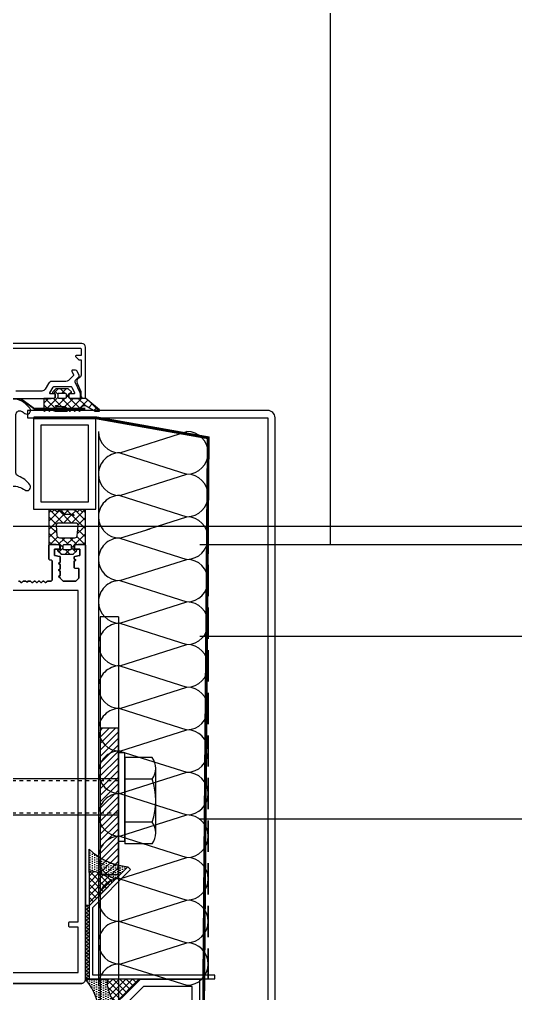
# Model space of a CAD drawing. Header units: inches. Extents: x 21 to 38546, y 13 to 15001.
# Drawn here: x 5281.83 to 5295.4, y 2584.81 to 2611.44 of the extents above; entities that cross this region are included whole.
import ezdxf

# ---------------------------------------------------------------- set-up
doc = ezdxf.new("R2010")
doc.units = ezdxf.units.IN
doc.header["$MEASUREMENT"] = 0
doc.set_wipeout_variables(frame=1)
for name, pattern in [('HIDDEN', [9.525, 6.35, -3.175]), ('phl_center', [0.75, 0.4, -0.35]), ('phl_thick', [0])]:
    doc.linetypes.add(name, pattern=pattern)
for name, color, linetype, lineweight in [('Z_MİM_-KM-GLAZ-1', 8, 'Continuous', 25), ('Z_MİM_-KM-IZO-THERMAL', 8, 'Continuous', 25), ('Z_MİM_-KM-IZO-THERMAL-ROCKWOOL', 8, 'BATTING', 25), ('Z_MİM_-KM-PAINT', 8, 'Continuous', 25), ('Z_MİM_-KM-PATTERN-00', 8, 'Continuous', 25), ('Z_MİM_-KM-PAVEMENT', 8, 'Continuous', 25), ('Z_MİM_-KM-STRS', 8, 'Continuous', 25), ('Z_MİM_-KM-WALL-PLASTER', 8, 'Continuous', 25), ('Z_MİM_00', 8, 'Continuous', 25), ('Z_MİM_2-0', 8, 'Continuous', 25), ('Z_MİM_78-köpük', 8, 'Continuous', 25), ('Z_MİM_ALUMINIUM', 8, 'Continuous', 25), ('Z_MİM_axis-su yalıtım', 8, 'HIDDEN', 25), ('Z_MİM_fitiller_k', 8, 'Continuous', 25), ('Z_MİM_MYM Taşyünü', 8, 'Continuous', 25), ('Z_MİM_MYM_alüminyum levha', 8, 'Continuous', 25), ('Z_MİM_MYM_butil mastik', 8, 'Continuous', 25), ('Z_MİM_MYM_galvaniz levha', 8, 'Continuous', 25), ('Z_MİM_MYM_MEMBRAN_', 8, 'HIDDEN', 25), ('Z_MİM_MYM_taşyünü', 8, 'Continuous', 25), ('Z_MİM_projection', 8, 'Continuous', 25), ('Z_MİM_TR', 8, 'Continuous', 25)]:
    doc.layers.add(name, color=color, linetype=linetype, lineweight=lineweight)
doc.linetypes.add('BATTING', pattern='A,0.00254,-2.54,[134,ltypeshp.shx,S=2.54,R=0,X=-2.54,Y=0],-5.08,[134,ltypeshp.shx,S=2.54,R=180,X=2.54,Y=0],-2.54', length=10.16254)

# ---------------------------------------------------------------- blocks, each defined once
blk = doc.blocks.new('TRETUVAR')
at = {"layer": 'Z_MİM_-KM-PATTERN-00'}
h = blk.add_hatch(dxfattribs=at)
h.set_pattern_fill('AR-B816', color=256, scale=0.3, angle=90)
h.set_pattern_definition([(90, (21322.77, 490.03), (-60.96, 4e-15), []), (180, (21322.77, 490.03), (-60.96, -60.96), [60.96, -60.96])])
h.paths.add_polyline_path([(22632.772, 2700.032), (19252.772, 2700.032), (19252.772, 2750.032), (19097.772, 2750.032), (19097.772, 2610.032), (22542.772, 2610.032), (22542.772, 2080.13), (22697.772, 2080.13), (22697.772, 1460.13), (22542.772, 1460.13), (22542.772, 980.032), (21222.771, 980.032), (21222.771, 590.032), (20152.772, 590.032), (20152.772, 980.032), (19012.772, 980.032), (19012.775, 1635.031), (18722.771, 1635.031), (18722.772, 2610.032), (18807.772, 2610.032), (18807.772, 2750.032), (18632.772, 2750.032), (18632.771, 1545.031), (18922.774, 1545.031), (18922.771, 890.032), (19882.772, 890.032), (19882.772, 665.017), (20022.751, 665.033), (20022.77, 490.032), (21322.771, 490.032), (21322.771, 890.032), (22632.772, 890.032), (22632.772, 1220.13), (22797.772, 1220.13), (22797.772, 2180.13), (22632.772, 2180.13)])
h.paths.add_polyline_path([(19082.772, 2750.032), (18822.772, 2750.032), (18822.772, 2610.032), (19082.772, 2610.032)], flags=16)
at = {"layer": 'Z_MİM_-KM-PAVEMENT'}
blk.add_lwpolyline([(22542.772, 1460.13), (22542.772, 980.032), (21222.771, 980.032), (21222.771, 590.032), (20152.772, 590.032), (20152.772, 980.032), (19012.772, 980.032), (19012.775, 1635.031), (18722.771, 1635.031), (18722.772, 2610.032), (22542.772, 2610.032), (22542.772, 2080.13), (22697.772, 2080.13), (22697.772, 1460.13)], close=True, dxfattribs=at)
blk = doc.blocks.new('D09056')
at = {"layer": 'Z_MİM_78-köpük'}
blk.add_lwpolyline([(6, -9.14, -0.314914), (6.66, -8.2, 0.149332), (9.81, -5.82, 0.850698), (8.42, -4.42, -0.156616), (5.06, -5.5), (5, -5.5), (5, -5.51), (1.8, -5.51), (1.8, -1.16), (0.63, -0.22, 0.351086), (-0.63, -0.22), (-1.8, -1.16), (-1.8, -5.51), (-5, -5.51), (-5.06, -5.5, -0.156616), (-8.42, -4.42, 0.850698), (-9.81, -5.82, 0.149332), (-6.66, -8.2, -0.314914), (-6, -9.14), (-6, -25.07, -0.555494), (-7.44, -25.97, -0.047351), (-8.4, -25.38, 0.866334), (-9.8, -26.77, 0.237484), (-4.37, -29.51), (4.37, -29.51, 0.237484), (9.8, -26.77, 0.866334), (8.4, -25.38, -0.047351), (7.44, -25.97, -0.555494), (6, -25.07)], format="xyb", close=True, dxfattribs=at)
blk = doc.blocks.new('*U90')
at = {"layer": 'Z_MİM_MYM_butil mastik'}
h = blk.add_hatch(dxfattribs=at)
h.set_pattern_fill('DOTS', color=256, scale=0.4, angle=180, style=0)
h.set_pattern_definition([(180, (-119708.88504, -7601.3515), (-0.3175, -0.635), [0, -0.635])])
edge = h.paths.add_edge_path()
edge.add_arc((-11.21, 44.59), 17.47, 270.9769, 309.9193)
edge.add_line((0, 31.2), (0, 24.84))
edge.add_arc((-0.62, 24.63), 0.652, 19.0453, 91.4713)
edge.add_arc((-0.38, 15.53), 9.76, 91.4713, 126.6192)
edge.add_arc((-5.81, 22.83), 0.652, 126.6192, 199.0453)
edge.add_line((-6.43, 22.62), (-10.91, 27.13))
h = blk.add_hatch(dxfattribs=at)
h.set_pattern_fill('ANSI37', color=256, scale=0.4, angle=180, style=0)
h.set_pattern_definition([(225, (-119708.885, -7601.3515), (0.898025612, -0.898025612), []), (315, (-119708.885, -7601.3515), (0.898025612, 0.898025612), [])])
edge = h.paths.add_edge_path()
edge.add_arc((-0.19, 17.09), 0.61, 256.328, 286.1228)
edge.add_arc((-0.03, 16.53), 0.0316, 286.1228, 360.0011)
edge.add_line((0, 16.53), (0, 24.84))
edge.add_arc((-0.62, 24.63), 0.652, 19.0453, 91.4713)
edge.add_arc((-0.38, 15.53), 9.76, 91.4713, 126.6192)
edge.add_arc((-5.81, 22.83), 0.652, 126.6192, 199.0453)
edge.add_line((-6.43, 22.62), (-0.35, 16.5))
edge.add_arc((-0.33, 16.53), 0.0316, 224.8312, 256.328)
h = blk.add_hatch(dxfattribs=at)
h.set_pattern_fill('DOTS', color=256, scale=0.4, angle=180, style=0)
h.set_pattern_definition([(180, (-119649.0471, -7567.4591), (-0.3175, -0.635), [0, -0.635])])
edge = h.paths.add_edge_path()
edge.add_arc((-91.17, 12.16), 17.47, 316.1456, 355.0881)
edge.add_line((-73.76, 10.67), (-69.25, 6.19))
edge.add_arc((-69.54, 5.6), 0.652, 64.214, 136.6401)
edge.add_arc((-62.92, -0.65), 9.76, 136.6401, 171.788)
edge.add_arc((-71.93, 0.65), 0.652, 171.788, 244.214)
edge.add_line((-72.21, 0.06), (-78.57, 0.06))
h = blk.add_hatch(dxfattribs=at)
h.set_pattern_fill('ANSI37', color=256, scale=0.4, angle=180, style=0)
h.set_pattern_definition([(225, (-119649.0471, -7567.4591), (0.898025612, -0.898025612), []), (315, (-119649.0471, -7567.4591), (0.898025612, 0.898025612), [])])
edge = h.paths.add_edge_path()
edge.add_arc((-63.89, 0.59), 0.61, 301.4968, 331.2916)
edge.add_arc((-63.39, 0.31), 0.0316, 331.2916, 405.1698)
edge.add_line((-63.36, 0.33), (-69.25, 6.19))
edge.add_arc((-69.54, 5.6), 0.652, 64.214, 136.6401)
edge.add_arc((-62.92, -0.65), 9.76, 136.6401, 171.788)
edge.add_arc((-71.93, 0.65), 0.652, 171.788, 244.214)
edge.add_line((-72.21, 0.06), (-63.59, 0.06))
edge.add_arc((-63.59, 0.09), 0.0316, 270, 301.4968)
at = {"layer": 'Z_MİM_MYM_butil mastik', "linetype": 'ByBlock'}
for points in [[(-10.91, 27.13, 0.171573), (0, 31.2), (0, 24.84, 0.326976), (-0.63, 25.28, 0.154575), (-6.2, 23.36, 0.326976), (-6.43, 22.62)], [(-0.34, 16.5, 0.130742), (-0.02, 16.5, 0.334005), (0, 16.53), (0, 24.84, 0.326976), (-0.63, 25.28, 0.154575), (-6.2, 23.36, 0.326976), (-6.43, 22.62), (-0.35, 16.5, 0.138302)], [(-78.57, 0.06, 0.171573), (-73.76, 10.67), (-69.25, 6.19, 0.326976), (-70.01, 6.05, 0.154575), (-72.57, 0.74, 0.326976), (-72.21, 0.06)], [(-63.57, 0.07, 0.130742), (-63.36, 0.29, 0.334005), (-63.36, 0.33), (-69.25, 6.19, 0.326976), (-70.01, 6.05, 0.154575), (-72.57, 0.74, 0.326976), (-72.21, 0.06), (-63.59, 0.06, 0.138302)]]:
    blk.add_lwpolyline(points, format="xyb", close=True, dxfattribs=at)
at = {"layer": 'Z_MİM_MYM_galvaniz levha'}
blk.add_lwpolyline([(-12.02, 25.37, -0.414214), (-12.02, 25.37), (-10.61, 26.78, -0.414214), (-10.61, 26.78), (0, 16.11), (0, 0), (-63.16, 0, 0.667116), (-63.16, 0), (-73.76, 10.67, -0.414214), (-73.76, 10.67), (-72.34, 12.08), (-62.32, 2), (-2, 2), (-2, 15.28), (-12.02, 25.37)], format="xyb", dxfattribs=at)
blk = doc.blocks.new('ANK-1')
h = blk.add_hatch()
h.set_pattern_fill('ANSI31', color=256, scale=10)
h.set_pattern_definition([(45, (-331289.2262, -110209.6467), (-0.8838834765, 0.8838834765), [])])
h.paths.add_polyline_path([(0, -99.81), (5, -99.81), (5, -59.81), (0, -59.81)])
for points in [[(0, -130.27), (0, 0)], [(0, -130.27), (5, -130.27), (5, -5)]]:
    blk.add_lwpolyline(points)
blk.add_lwpolyline([(0, -99.81), (5, -99.81), (5, -59.81), (0, -59.81)], close=True)
at = {"layer": 'Z_MİM_projection', "linetype": 'phl_thick'}
for p, q in [((-9.22, -68.22, 2337909.68), (-1.79, -68.23, 2337909.68)), ((-1.81, -91.78, 2337909.68), (-1.79, -68.23, 2337909.68)), ((-10.2, -71.18, 2337909.68), (-10.21, -88.82, 2337909.68)), ((-9.24, -74.11, 2337909.68), (-1.8, -74.12, 2337909.68)), ((0, -76.01), (65.01, -76.01, 0)), ((0, -76.01), (65.01, -76.01, 0)), ((-9.25, -85.89, 2337909.68), (-1.81, -85.89, 2337909.68)), ((-0.01, -86.01), (65.02, -86.01, 0)), ((-0.01, -86.01), (65.02, -86.01, 0)), ((-9.24, -91.78, 2337909.68), (-1.81, -91.78, 2337909.68))]:
    blk.add_line(p, q, dxfattribs=at)
at = {"layer": 'Z_MİM_projection', "linetype": 'phl_center'}
for p, q in [((0, -76.61), (65.01, -76.61, 0)), ((0, -76.61), (65.01, -76.61, 0)), ((-0.01, -85.41), (65.02, -85.41, 0)), ((-0.01, -85.41), (65.02, -85.41, 0))]:
    blk.add_line(p, q, dxfattribs=at)
at = {"layer": 'Z_MİM_projection', "linetype": 'phl_thick', "elevation": 205305.12}
blk.add_lwpolyline([(-1.81, -93.09), (-0.01, -93.09), (0.01, -68.93), (-1.79, -68.93)], close=True, dxfattribs=at)
at = {"layer": 'Z_MİM_projection', "linetype": 'phl_thick', "elevation": -2.85}
blk.add_lwpolyline([(0.01, -68.93), (-1.79, -68.93), (-1.81, -93.09), (-0.01, -93.09), (0, -76.01)], dxfattribs=at)
at = {"layer": 'Z_MİM_projection', "linetype": 'phl_thick'}
for centre, radius, start, end in [((-5.22, -71.18, 2337909.68), 4.98, 143.5278, 216.1432), ((8.37, -80.03, 2337909.68), 18.57, 161.4556, 198.4078), ((-5.23, -88.82, 2337909.68), 4.98, 143.784, 216.3994)]:
    blk.add_arc(centre, radius, start, end, dxfattribs=at)
blk = doc.blocks.new('*U160')
at = {"layer": 'Z_MİM_MYM_taşyünü'}
for p, q in [((-140.75, 5.82), (-146.57, 24.18)), ((-140.75, 5.82), (-134.92, 24.18)), ((-129.1, 5.82), (-134.92, 24.18)), ((-129.1, 5.82), (-123.28, 24.18)), ((-117.45, 5.82), (-123.28, 24.18)), ((-117.45, 5.82), (-111.63, 24.18)), ((-105.81, 5.82), (-111.63, 24.18)), ((-105.81, 5.82), (-99.98, 24.18)), ((-94.16, 5.82), (-99.98, 24.18)), ((-94.16, 5.82), (-88.34, 24.18)), ((-82.51, 5.82), (-88.34, 24.18)), ((-82.51, 5.82), (-76.69, 24.18)), ((-70.87, 5.82), (-76.69, 24.18)), ((-70.87, 5.82), (-65.04, 24.18)), ((-59.22, 5.82), (-65.04, 24.18)), ((-59.22, 5.82), (-53.4, 24.18)), ((-47.57, 5.82), (-53.4, 24.18)), ((-47.57, 5.82), (-41.75, 24.18)), ((-35.93, 5.82), (-41.75, 24.18)), ((-35.93, 5.82), (-30.1, 24.18)), ((-24.28, 5.82), (-30.1, 24.18)), ((-24.28, 5.82), (-18.46, 24.18)), ((-12.63, 5.82), (-18.46, 24.18)), ((-12.63, 5.82), (-6.81, 24.18)), ((-0.98, 5.82), (-6.81, 24.18)), ((-0.98, 5.82), (4.84, 24.18)), ((-146.57, 0), (-134.92, 0)), ((-134.92, 0), (-123.28, 0)), ((-123.28, 0), (-111.63, 0)), ((-111.63, 0), (-99.98, 0)), ((-99.98, 0), (-88.34, 0)), ((-88.34, 0), (-76.69, 0)), ((-76.69, 0), (-65.04, 0)), ((-65.04, 0), (-53.4, 0)), ((-53.4, 0), (-41.75, 0)), ((-41.75, 0), (-30.1, 0)), ((-30.1, 0), (-18.46, 0)), ((-18.46, 0), (-6.81, 0)), ((-6.81, 0), (4.84, 0))]:
    blk.add_line(p, q, dxfattribs=at)
at = {"layer": 'Z_MİM_MYM_taşyünü', "const_width": 0.5}
for points in [[(-145.07, 30), (-136.42, 30)], [(-133.42, 30), (-124.78, 30)], [(-121.78, 30), (-113.13, 30)], [(-110.13, 30), (-101.48, 30)], [(-98.48, 30), (-89.84, 30)], [(-86.84, 30), (-78.19, 30)], [(-75.19, 30), (-66.54, 30)], [(-63.54, 30), (-54.9, 30)], [(-51.9, 30), (-43.25, 30)], [(-40.25, 30), (-31.6, 30)], [(-28.6, 30), (-19.96, 30)], [(-16.96, 30), (-8.31, 30)], [(-5.31, 30), (3.34, 30)]]:
    blk.add_lwpolyline(points, dxfattribs=at)
at = {"layer": 'Z_MİM_MYM_taşyünü'}
for centre, start, end in [((-140.75, 24.18), 90, 180), ((-140.75, 24.18), 360, 90), ((-129.1, 24.18), 90, 180), ((-129.1, 24.18), 360, 90), ((-117.45, 24.18), 90, 180), ((-117.45, 24.18), 360, 90), ((-105.81, 24.18), 90, 180), ((-105.81, 24.18), 360, 90), ((-94.16, 24.18), 90, 180), ((-94.16, 24.18), 360, 90), ((-82.51, 24.18), 90, 180), ((-82.51, 24.18), 360, 90), ((-70.87, 24.18), 90, 180), ((-70.87, 24.18), 360, 90), ((-59.22, 24.18), 90, 180), ((-59.22, 24.18), 360, 90), ((-47.57, 24.18), 90, 180), ((-47.57, 24.18), 360, 90), ((-35.93, 24.18), 90, 180), ((-35.93, 24.18), 360, 90), ((-24.28, 24.18), 90, 180), ((-24.28, 24.18), 360, 90), ((-12.63, 24.18), 90, 180), ((-12.63, 24.18), 360, 90), ((-0.98, 24.18), 90, 180), ((-0.98, 24.18), 360, 90), ((-146.57, 5.82), 270, 0), ((-134.92, 5.82), 180, 270), ((-134.92, 5.82), 270, 0), ((-123.28, 5.82), 180, 270), ((-123.28, 5.82), 270, 0), ((-111.63, 5.82), 180, 270), ((-111.63, 5.82), 270, 0), ((-99.98, 5.82), 180, 270), ((-99.98, 5.82), 270, 0), ((-88.34, 5.82), 180, 270), ((-88.34, 5.82), 270, 0), ((-76.69, 5.82), 180, 270), ((-76.69, 5.82), 270, 0), ((-65.04, 5.82), 180, 270), ((-65.04, 5.82), 270, 0), ((-53.4, 5.82), 180, 270), ((-53.4, 5.82), 270, 0), ((-41.75, 5.82), 180, 270), ((-41.75, 5.82), 270, 0), ((-30.1, 5.82), 180, 270), ((-30.1, 5.82), 270, 0), ((-18.46, 5.82), 180, 270), ((-18.46, 5.82), 270, 0), ((-6.81, 5.82), 180, 270), ((-6.81, 5.82), 270, 0), ((4.84, 5.82), 180, 270)]:
    blk.add_arc(centre, 5.82, start, end, dxfattribs=at)
blk = doc.blocks.new('-KM-AL3 420_900')
for points in [[(3681.549, 2313.2), (3679.849, 2313.2), (3679.849, 2310.7), (3681.549, 2310.7)], [(3681.349, 2313), (3680.049, 2313), (3680.049, 2310.9), (3681.349, 2310.9)]]:
    blk.add_lwpolyline(points, close=True)
at = {"layer": 'Z_MİM_ALUMINIUM'}
for points in [[(3676.407, 2315.101), (3681.127, 2315.101, -0.414214), (3681.147, 2315.081), (3681.147, 2314.901), (3681.017, 2314.901, 0.668179), (3681.002, 2314.867), (3681.082, 2314.787, 0.198912), (3681.097, 2314.781), (3681.147, 2314.781), (3681.147, 2314.361, -0.221695), (3681.129, 2314.323), (3681.062, 2314.267, 0.339454), (3681.036, 2314.148), (3681.142, 2313.922), (3681.142, 2313.811, 0.47748), (3681.238, 2313.733, 0.544797), (3681.267, 2313.751), (3681.267, 2315.131, 0.414214), (3681.167, 2315.231), (3676.367, 2315.231, 0.414214)], [(3678.987, 2313.731), (3680.327, 2313.731, 0.02182), (3680.328, 2313.731), (3680.409, 2313.738, 0.388879), (3680.437, 2313.768), (3680.437, 2313.831, 0.414214), (3680.417, 2313.851), (3680.307, 2313.851, -0.57735), (3680.289, 2313.881), (3680.382, 2314.041, -0.267949), (3680.399, 2314.051), (3680.876, 2314.051, -0.291473), (3680.894, 2314.039), (3680.969, 2313.879, -0.548619), (3680.951, 2313.851), (3680.837, 2313.851, 0.414214), (3680.817, 2313.831), (3680.817, 2313.768, 0.388879), (3680.844, 2313.738), (3680.925, 2313.731, 0.02182), (3680.927, 2313.731), (3681.107, 2313.731, 0.414214), (3681.127, 2313.751), (3681.127, 2313.861, 0.109518), (3681.122, 2313.882), (3680.986, 2314.174, -0.315299), (3680.996, 2314.23), (3681.088, 2314.322, 0.315299), (3681.094, 2314.356), (3681.039, 2314.472, 0.291473), (3680.994, 2314.501), (3680.914, 2314.501, 0.548619), (3680.896, 2314.473), (3680.94, 2314.377, -0.315299), (3680.936, 2314.354), (3680.802, 2314.22, -0.198912), (3680.732, 2314.191), (3680.341, 2314.191, 0.267949), (3680.255, 2314.141), (3680.162, 2313.981, -0.267949), (3680.076, 2313.931), (3679.36, 2313.931, -0.198912)]]:
    blk.add_lwpolyline(points, format="xyb", dxfattribs=at)
at = {"layer": 'Z_MİM_axis-su yalıtım', "ltscale": 25, "const_width": 0.05}
blk.add_lwpolyline([(3681.267, 2313.448), (3679.867, 2313.448), (3679.497, 2313.717), (3678.929, 2313.717), (3678.829, 2313.637, -0.350813), (3678.704, 2313.637), (3678.604, 2313.717), (3678.036, 2313.717), (3677.667, 2313.448), (3676.266, 2313.448)], format="xyb", dxfattribs=at)
at = {"layer": 'Z_MİM_fitiller_k', "linetype": 'Continuous', "flags": 128}
for points in [[(3681.144, 2313.462, -0.493145), (3681.29, 2313.523), (3681.532, 2313.383, 0.131652), (3681.542, 2313.381), (3681.636, 2313.381, 0.700208), (3681.649, 2313.416), (3681.279, 2313.726, 0.176327), (3681.266, 2313.731), (3680.837, 2313.731, -0.414214), (3680.817, 2313.751), (3680.817, 2313.851, -0.414214), (3680.837, 2313.871), (3680.868, 2313.871, 0.668179), (3680.882, 2313.905), (3680.802, 2313.985, 0.198912), (3680.788, 2313.991), (3680.465, 2313.991, 0.198912), (3680.451, 2313.985), (3680.371, 2313.905, 0.668179), (3680.385, 2313.871), (3680.417, 2313.871, -0.414214), (3680.437, 2313.851), (3680.437, 2313.751, -0.414214), (3680.417, 2313.731), (3680.147, 2313.731, 0.414214), (3680.127, 2313.711), (3680.127, 2313.401, 0.668179), (3680.161, 2313.387), (3680.199, 2313.425, -0.414214), (3680.227, 2313.425), (3680.266, 2313.387, 0.414214), (3680.294, 2313.387), (3680.334, 2313.427, -0.427607), (3680.363, 2313.426, 0.210768), (3680.467, 2313.381), (3680.758, 2313.381, 0.668179), (3680.772, 2313.415), (3680.701, 2313.486, 0.198912), (3680.666, 2313.501), (3680.467, 2313.501, -1.650385), (3680.483, 2313.532, 0.245393), (3680.524, 2313.511), (3680.694, 2313.511, -0.198912), (3680.708, 2313.505), (3680.826, 2313.387, 0.414214), (3680.854, 2313.387), (3680.893, 2313.425, -0.414214), (3680.921, 2313.425), (3680.959, 2313.387, 0.414214), (3680.988, 2313.387), (3681.026, 2313.425, -0.414214), (3681.054, 2313.425), (3681.092, 2313.387, 0.57735), (3681.126, 2313.396)], [(3680.517, 2313.851, -0.414214), (3680.537, 2313.871), (3680.717, 2313.871, -0.414214), (3680.737, 2313.851), (3680.737, 2313.751, -0.414214), (3680.717, 2313.731), (3680.537, 2313.731, -0.414214), (3680.517, 2313.751)]]:
    blk.add_lwpolyline(points, format="xyb", close=True, dxfattribs=at)
at = {"layer": 'Z_MİM_TR', "xscale": 0.1, "yscale": 0.1, "zscale": 0.1, "rotation": 180}
blk.add_blockref('D09056', (3678.767, 2310.783), dxfattribs=at)
blk.add_wipeout([(3094.386, 2310.148), (3094.386, 2269.731), (3684.386, 2269.731), (3684.386, 2310.148)]).dxf.layer = 'Z_MİM_-KM-GLAZ-1'
h = blk.add_hatch()
h.set_pattern_fill('ANGLE', color=256, scale=0.01, angle=314.9955)
h.set_pattern_definition([(314.9954721, (-8321.69425, 3216.494765), (0.04939531174, 0.0493875053), [0.0508, -0.01905]), (44.9954721, (-8321.69425, 3216.494765), (-0.0493875053, 0.04939531174), [0.0508, -0.01905])])
h.paths.add_polyline_path([(3681.366, 2297.855), (3681.266, 2297.855), (3681.267, 2299.876), (3681.367, 2299.876)])
at = {"layer": 'Z_MİM_2-0'}
h = blk.add_hatch(dxfattribs=at)
h.set_pattern_fill('DOTS', color=256, scale=0.04, angle=90, style=0)
h.set_pattern_definition([(90, (2668.57921, 14268.527314), (-0.0635, 0.03175), [0, -0.0635])])
edge = h.paths.add_edge_path()
edge.add_arc((3682.577, 2302.665), 1.747, 226.1456, 265.0881)
edge.add_line((3682.427, 2300.925), (3681.979, 2300.474))
edge.add_arc((3681.92, 2300.502), 0.0652, 334.214, 406.6401)
edge.add_arc((3681.295, 2299.841), 0.976, 46.6401, 81.788)
edge.add_arc((3681.425, 2300.741), 0.0652, 81.788, 154.214)
edge.add_line((3681.367, 2300.77), (3681.367, 2301.406))
at = {"layer": 'Z_MİM_fitiller_k'}
h = blk.add_hatch(dxfattribs=at)
h.set_pattern_fill('ANSI37', color=256, scale=0.05, angle=180)
h.set_pattern_definition([(225, (3369.56586, 2297.73077), (0.1122532, -0.1122532), []), (315, (3369.56586, 2297.73077), (0.1122532, 0.1122532), [])])
h.paths.add_polyline_path([(3681.247, 2309.731, 0.414214), (3681.267, 2309.751), (3681.267, 2310.661, 0.668179), (3681.232, 2310.675), (3681.194, 2310.637, -0.414214), (3681.166, 2310.637), (3681.128, 2310.675, 0.414214), (3681.099, 2310.675), (3681.059, 2310.635, -0.427607), (3681.03, 2310.635, 0.210768), (3680.927, 2310.681), (3680.635, 2310.681, 0.668179), (3680.621, 2310.647), (3680.692, 2310.575, 0.198912), (3680.727, 2310.561), (3680.927, 2310.561, -1.650385), (3680.91, 2310.529, 0.245393), (3680.869, 2310.551), (3680.699, 2310.551, -0.198912), (3680.685, 2310.557), (3680.567, 2310.675, 0.414214), (3680.539, 2310.675), (3680.5, 2310.637, -0.414214), (3680.472, 2310.637), (3680.434, 2310.675, 0.414214), (3680.406, 2310.675), (3680.367, 2310.637, -0.414214), (3680.339, 2310.637), (3680.301, 2310.675, 0.668179), (3680.267, 2310.661), (3680.267, 2309.751, 0.414214), (3680.287, 2309.731), (3680.557, 2309.731, -0.414214), (3680.577, 2309.711), (3680.577, 2309.611, -0.414214), (3680.557, 2309.591), (3680.525, 2309.591, 0.668179), (3680.511, 2309.557), (3680.591, 2309.477, 0.198912), (3680.605, 2309.471), (3680.928, 2309.471, 0.198912), (3680.942, 2309.477), (3681.022, 2309.557, 0.668179), (3681.008, 2309.591), (3680.977, 2309.591, -0.414214), (3680.957, 2309.611), (3680.957, 2309.711, -0.414214), (3680.977, 2309.731)])
h.paths.add_polyline_path([(3680.966, 2309.911), (3680.567, 2309.911, -0.388879), (3680.498, 2309.975), (3680.473, 2310.255, -0.440011), (3680.543, 2310.331), (3680.99, 2310.331, -0.440011), (3681.06, 2310.255), (3681.035, 2309.975, -0.388879)], flags=16)
h.paths.add_polyline_path([(3680.877, 2309.711, 0.414214), (3680.857, 2309.731), (3680.677, 2309.731, 0.414214), (3680.657, 2309.711), (3680.657, 2309.611, 0.414214), (3680.677, 2309.591), (3680.857, 2309.591, 0.414214), (3680.877, 2309.611)], flags=16)
h.paths.add_polyline_path([(3680.921, 2313.425), (3680.959, 2313.387, 0.414214), (3680.988, 2313.387), (3681.026, 2313.425, -0.414214), (3681.054, 2313.425), (3681.092, 2313.387, 0.57735), (3681.126, 2313.396), (3681.144, 2313.462, -0.493145), (3681.29, 2313.523), (3681.532, 2313.383, 0.131652), (3681.542, 2313.381), (3681.636, 2313.381, 0.700208), (3681.649, 2313.416), (3681.279, 2313.726, 0.176327), (3681.266, 2313.731), (3680.837, 2313.731, -0.414214), (3680.817, 2313.751), (3680.817, 2313.851, -0.414214), (3680.837, 2313.871), (3680.868, 2313.871, 0.668179), (3680.882, 2313.905), (3680.802, 2313.985, 0.198912), (3680.788, 2313.991), (3680.465, 2313.991, 0.198912), (3680.451, 2313.985), (3680.371, 2313.905, 0.668179), (3680.385, 2313.871), (3680.417, 2313.871, -0.414214), (3680.437, 2313.851), (3680.437, 2313.751, -0.414214), (3680.417, 2313.731), (3680.147, 2313.731, 0.414214), (3680.127, 2313.711), (3680.127, 2313.401, 0.668179), (3680.161, 2313.387), (3680.199, 2313.425, -0.414214), (3680.227, 2313.425), (3680.266, 2313.387, 0.414214), (3680.294, 2313.387), (3680.334, 2313.427, -0.427607), (3680.363, 2313.426, 0.210768), (3680.467, 2313.381), (3680.758, 2313.381, 0.668179), (3680.772, 2313.415), (3680.701, 2313.486, 0.198912), (3680.666, 2313.501), (3680.467, 2313.501, -1.650385), (3680.483, 2313.532, 0.245393), (3680.524, 2313.511), (3680.694, 2313.511, -0.198912), (3680.708, 2313.505), (3680.826, 2313.387, 0.414214), (3680.854, 2313.387), (3680.893, 2313.425, -0.414214)])
h.paths.add_polyline_path([(3680.717, 2313.731), (3680.537, 2313.731, -0.414214), (3680.517, 2313.751), (3680.517, 2313.851, -0.414214), (3680.537, 2313.871), (3680.717, 2313.871, -0.414214), (3680.737, 2313.851), (3680.737, 2313.751, -0.414214)], flags=16)
at = {"layer": 'Z_MİM_MYM_butil mastik'}
h = blk.add_hatch(dxfattribs=at)
h.set_pattern_fill('ANSI37', color=256, scale=0.04, angle=90, style=0)
h.set_pattern_definition([(135, (2668.57921, 14268.52731), (-0.0898025612, -0.0898025612), []), (225, (2668.57921, 14268.52731), (0.0898025612, -0.0898025612), [])])
edge = h.paths.add_edge_path()
edge.add_arc((3681.419, 2299.938), 0.061, 211.4968, 241.2916)
edge.add_arc((3681.391, 2299.887), 0.00316, 241.2916, 315.1698)
edge.add_line((3681.393, 2299.885), (3681.979, 2300.474))
edge.add_arc((3681.92, 2300.502), 0.0652, 334.214, 406.6401)
edge.add_arc((3681.295, 2299.841), 0.976, 46.6401, 81.788)
edge.add_arc((3681.425, 2300.741), 0.0652, 81.788, 154.214)
edge.add_line((3681.367, 2300.77), (3681.367, 2299.908))
edge.add_arc((3681.37, 2299.908), 0.00316, 180, 211.4968)
at = {"elevation": 0.002}
blk.add_lwpolyline([(3681.367, 2297.855), (3681.267, 2297.855), (3681.267, 2299.876), (3681.367, 2299.876)], close=True, dxfattribs=at)
at = {"layer": 'Z_MİM_ALUMINIUM', "linetype": 'ByBlock'}
for points in [[(3679.435, 2308.722, -0.414214), (3679.478, 2308.722), (3679.495, 2308.704, 0.414214), (3679.538, 2308.704), (3679.555, 2308.722, -0.198912), (3679.577, 2308.731), (3679.637, 2308.731), (3679.667, 2308.701), (3679.697, 2308.731), (3679.757, 2308.731, -0.198912), (3679.778, 2308.722), (3679.795, 2308.704, 0.414214), (3679.838, 2308.704), (3679.855, 2308.722, -0.414214), (3679.898, 2308.722), (3679.915, 2308.704, 0.414214), (3679.958, 2308.704), (3679.975, 2308.722, -0.414214), (3680.018, 2308.722), (3680.035, 2308.704, 0.414214), (3680.078, 2308.704), (3680.095, 2308.722, -0.414214), (3680.138, 2308.722), (3680.155, 2308.704, 0.414214), (3680.198, 2308.704), (3680.215, 2308.722, -0.198912), (3680.237, 2308.731), (3680.307, 2308.731, 0.414214), (3680.357, 2308.781), (3680.357, 2309.286, 0.36397), (3680.34, 2309.305), (3680.283, 2309.315, -0.36397), (3680.267, 2309.335), (3680.267, 2309.711, -0.414214), (3680.287, 2309.731), (3680.467, 2309.731, -0.02182), (3680.468, 2309.731), (3680.539, 2309.724, -0.388879), (3680.567, 2309.695), (3680.567, 2309.631, -0.414214), (3680.547, 2309.611), (3680.437, 2309.611, 0.414214), (3680.417, 2309.591), (3680.417, 2309.451, 0.36397), (3680.433, 2309.431), (3680.56, 2309.409, -0.36397), (3680.577, 2309.389), (3680.577, 2309.249), (3680.527, 2309.217), (3680.577, 2309.185), (3680.577, 2309.069), (3680.527, 2309.037), (3680.577, 2309.005), (3680.577, 2308.889), (3680.527, 2308.857), (3680.577, 2308.825), (3680.577, 2308.811), (3680.657, 2308.731), (3681.007, 2308.731), (3681.087, 2308.811), (3681.087, 2309.061, 0.388879), (3681.068, 2309.081), (3680.975, 2309.089, -0.388879), (3680.957, 2309.109), (3680.957, 2309.275), (3681.007, 2309.307), (3680.957, 2309.339), (3680.957, 2309.389, -0.36397), (3680.973, 2309.409), (3681.1, 2309.431, 0.36397), (3681.117, 2309.451), (3681.117, 2309.591, 0.414214), (3681.097, 2309.611), (3680.987, 2309.611, -0.414214), (3680.967, 2309.631), (3680.967, 2309.695, -0.388879), (3680.994, 2309.724), (3681.065, 2309.731, -0.02182), (3681.067, 2309.731), (3681.247, 2309.731, -0.414214), (3681.267, 2309.711), (3681.267, 2297.851, -0.414214), (3681.147, 2297.731), (3676.387, 2297.731, -0.414214)], [(3676.387, 2297.731), (3681.147, 2297.731, 0.414214), (3681.267, 2297.851), (3681.267, 2309.711, 0.414214), (3681.247, 2309.731), (3681.067, 2309.731, 0.02182), (3681.065, 2309.731), (3680.994, 2309.724, 0.388879), (3680.967, 2309.695), (3680.967, 2309.631, 0.414214), (3680.987, 2309.611), (3681.097, 2309.611, -0.414214), (3681.117, 2309.591), (3681.117, 2309.451, -0.36397), (3681.1, 2309.431), (3680.973, 2309.409, 0.36397), (3680.957, 2309.389), (3680.957, 2309.339), (3681.007, 2309.307), (3680.957, 2309.275), (3680.957, 2309.109, 0.388879), (3680.975, 2309.089), (3681.068, 2309.081, -0.388879), (3681.087, 2309.061), (3681.087, 2308.811), (3681.007, 2308.731), (3680.657, 2308.731), (3680.577, 2308.811), (3680.577, 2308.825), (3680.527, 2308.857), (3680.577, 2308.889), (3680.577, 2309.005), (3680.527, 2309.037), (3680.577, 2309.069), (3680.577, 2309.185), (3680.527, 2309.217), (3680.577, 2309.249), (3680.577, 2309.389, 0.36397), (3680.56, 2309.409), (3680.433, 2309.431, -0.36397), (3680.417, 2309.451), (3680.417, 2309.591, -0.414214), (3680.437, 2309.611), (3680.547, 2309.611, 0.414214), (3680.567, 2309.631), (3680.567, 2309.695, 0.388879), (3680.539, 2309.724), (3680.468, 2309.731, 0.02182), (3680.467, 2309.731), (3680.287, 2309.731, 0.414214), (3680.267, 2309.711), (3680.267, 2309.335, 0.36397), (3680.283, 2309.315), (3680.34, 2309.305, -0.36397), (3680.357, 2309.286), (3680.357, 2308.781, -0.414214), (3680.307, 2308.731), (3680.237, 2308.731, 0.198912), (3680.215, 2308.722), (3680.198, 2308.704, -0.414214), (3680.155, 2308.704), (3680.138, 2308.722, 0.414214), (3680.095, 2308.722), (3680.078, 2308.704, -0.414214), (3680.035, 2308.704), (3680.018, 2308.722, 0.414214), (3679.975, 2308.722), (3679.958, 2308.704, -0.414214), (3679.915, 2308.704), (3679.898, 2308.722, 0.414214), (3679.855, 2308.722), (3679.838, 2308.704, -0.414214), (3679.795, 2308.704), (3679.778, 2308.722, 0.198912), (3679.757, 2308.731), (3679.697, 2308.731), (3679.667, 2308.701), (3679.637, 2308.731), (3679.577, 2308.731, 0.198912), (3679.555, 2308.722), (3679.538, 2308.704, -0.414214), (3679.495, 2308.704), (3679.478, 2308.722, 0.414214), (3679.435, 2308.722)]]:
    blk.add_lwpolyline(points, format="xyb", dxfattribs=at)
at = {"layer": 'Z_MİM_ALUMINIUM'}
blk.add_lwpolyline([(3676.467, 2299.271), (3676.467, 2298.031), (3681.067, 2298.031), (3681.067, 2299.271), (3680.837, 2299.271, -0.414214), (3680.817, 2299.291), (3680.817, 2299.401, -0.414214), (3680.837, 2299.421), (3681.067, 2299.421), (3681.067, 2308.481), (3676.467, 2308.481), (3676.467, 2299.421), (3676.697, 2299.421, -0.414214), (3676.717, 2299.401), (3676.717, 2299.291, -0.414214), (3676.697, 2299.271)], format="xyb", close=True, dxfattribs=at)
at = {"layer": 'Z_MİM_fitiller_k', "linetype": 'Continuous', "flags": 128}
for points in [[(3680.267, 2310.661), (3680.267, 2309.751, 0.414214), (3680.287, 2309.731), (3680.557, 2309.731, -0.414214), (3680.577, 2309.711), (3680.577, 2309.611, -0.414214), (3680.557, 2309.591), (3680.525, 2309.591, 0.668179), (3680.511, 2309.557), (3680.591, 2309.477, 0.198912), (3680.605, 2309.471), (3680.928, 2309.471, 0.198912), (3680.942, 2309.477), (3681.022, 2309.557, 0.668179), (3681.008, 2309.591), (3680.977, 2309.591, -0.414214), (3680.957, 2309.611), (3680.957, 2309.711, -0.414214), (3680.977, 2309.731), (3681.247, 2309.731, 0.414214), (3681.267, 2309.751), (3681.267, 2310.661, 0.668179), (3681.232, 2310.675), (3681.194, 2310.637, -0.414214), (3681.166, 2310.637), (3681.128, 2310.675, 0.414214), (3681.099, 2310.675), (3681.059, 2310.635, -0.427607), (3681.03, 2310.635, 0.210768), (3680.927, 2310.681), (3680.635, 2310.681, 0.668179), (3680.621, 2310.647), (3680.692, 2310.575, 0.198912), (3680.727, 2310.561), (3680.927, 2310.561, -1.650385), (3680.91, 2310.529, 0.245393), (3680.869, 2310.551), (3680.699, 2310.551, -0.198912), (3680.685, 2310.557), (3680.567, 2310.675, 0.414214), (3680.539, 2310.675), (3680.5, 2310.637, -0.414214), (3680.472, 2310.637), (3680.434, 2310.675, 0.414214), (3680.406, 2310.675), (3680.367, 2310.637, -0.414214), (3680.339, 2310.637), (3680.301, 2310.675, 0.668179)], [(3681.06, 2310.255), (3681.035, 2309.975, -0.388879), (3680.966, 2309.911), (3680.567, 2309.911, -0.388879), (3680.498, 2309.975), (3680.473, 2310.255, -0.440011), (3680.543, 2310.331), (3680.99, 2310.331, -0.440011)], [(3680.877, 2309.611, -0.414214), (3680.857, 2309.591), (3680.677, 2309.591, -0.414214), (3680.657, 2309.611), (3680.657, 2309.711, -0.414214), (3680.677, 2309.731), (3680.857, 2309.731, -0.414214), (3680.877, 2309.711)]]:
    blk.add_lwpolyline(points, format="xyb", close=True, dxfattribs=at)
at = {"layer": 'Z_MİM_MYM_alüminyum levha', "elevation": 0.002}
blk.add_lwpolyline([(3686.451, 2295.061, -0.414214), (3686.451, 2295.061), (3686.451, 2299.673), (3686.451, 2313.2, 0.414214), (3686.251, 2313.4), (3679.685, 2313.4), (3679.685, 2313.2), (3686.251, 2313.2, -0.414214), (3686.251, 2313.2), (3686.251, 2299.673), (3686.251, 2295.061, 0.000012), (3686.251, 2295.061), (3686.451, 2295.061)], format="xyb", dxfattribs=at)
at = {"layer": 'Z_MİM_MYM_butil mastik', "linetype": 'ByBlock', "elevation": 0.002}
for points in [[(3681.367, 2301.406, 0.171573), (3682.427, 2300.925), (3681.979, 2300.474, 0.326976), (3681.965, 2300.55, 0.154575), (3681.435, 2300.806, 0.326976), (3681.367, 2300.77)], [(3681.367, 2299.906, 0.130742), (3681.39, 2299.884, 0.334005), (3681.393, 2299.885), (3681.979, 2300.474, 0.326976), (3681.965, 2300.55, 0.154575), (3681.435, 2300.806, 0.326976), (3681.367, 2300.77), (3681.367, 2299.908, 0.138302)]]:
    blk.add_lwpolyline(points, format="xyb", close=True, dxfattribs=at)
at = {"layer": 'Z_MİM_MYM_galvaniz levha', "elevation": 0.002}
blk.add_lwpolyline([(3684.806, 2297.855), (3684.806, 2297.955), (3681.467, 2297.955), (3681.467, 2299.814), (3682.498, 2300.851), (3682.427, 2300.922, 0.414214), (3682.427, 2300.922), (3681.367, 2299.855), (3681.367, 2297.855)], format="xyb", close=True, dxfattribs=at)
at = {"layer": 'Z_MİM_MYM_MEMBRAN_', "ltscale": 20, "const_width": 0.08}
blk.add_lwpolyline([(3679.849, 2313.2), (3681.549, 2313.2), (3684.623, 2312.653), (3684.623, 2312.653), (3684.477, 2294.745), (3685.562, 2294.731), (3686.062, 2294.731)], dxfattribs=at)
for name, p, xscale, yscale, zscale, rotation in [('ANK-1', (3682.167, 2294.731), 0.1, 0.1, 0.1, 180), ('*U90', (3684.386, 2297.851), 0.1000000000000003, 0.1000000000000003, 0.1000000000000003, 90)]:
    blk.add_blockref(name, p, dxfattribs=dict(xscale=xscale, yscale=yscale, zscale=zscale, rotation=rotation))
at = {"layer": 'Z_MİM_MYM Taşyünü', "xscale": 0.1, "yscale": 0.1, "zscale": 0.1, "rotation": 270}
blk.add_blockref('*U160', (3681.623, 2298.166), dxfattribs=at)

msp = doc.modelspace()

# ---------------------------------------------------------------- linework, layer by layer
at = {"layer": 'Z_MİM_-KM-IZO-THERMAL'}
msp.add_lwpolyline([(4654.257, 1293.058), (4654.257, 969.583), (3319.258, 969.583), (3319.258, 1624.583), (3029.258, 1624.583), (3029.258, 2594.584), (6844.258, 2594.584), (6844.258, 969.583), (5329.257, 969.583), (5329.257, 1293.058)], dxfattribs=at)
at = {"layer": 'Z_MİM_-KM-IZO-THERMAL-ROCKWOOL', "ltscale": 0.45}
msp.add_lwpolyline([(4649.257, 1293.058), (4649.257, 974.583), (3324.258, 974.583), (3324.258, 1629.583), (3034.258, 1629.583), (3034.258, 2589.584), (6839.258, 2589.584), (6839.258, 974.583), (5334.257, 974.583), (5334.257, 1293.058)], dxfattribs=at)
at = {"layer": 'Z_MİM_-KM-PAINT'}
msp.add_lwpolyline([(4657.257, 1293.058), (4657.257, 966.583), (3316.258, 966.583), (3316.258, 1621.583), (3026.258, 1621.583), (3026.258, 2597.584), (6847.258, 2597.584), (6847.258, 966.583), (5326.257, 966.583), (5326.257, 1293.058)], dxfattribs=at)
at = {"layer": 'Z_MİM_-KM-WALL-PLASTER'}
msp.add_lwpolyline([(4656.757, 1293.058), (4656.757, 967.083), (3316.758, 967.083), (3316.758, 1622.083), (3026.758, 1622.083), (3026.758, 2597.084), (6846.758, 2597.084), (6846.758, 967.083), (5326.757, 967.083), (5326.757, 1293.058)], dxfattribs=at)

# ---------------------------------------------------------------- block references
at = {"layer": 'Z_MİM_-KM-STRS'}
msp.add_blockref('TRETUVAR', (-15696.014, -12.949), dxfattribs=at)

# ---------------------------------------------------------------- next in the draw order: block references
at = {"layer": 'Z_MİM_00'}
msp.add_blockref('-KM-AL3 420_900', (1602.371, 287.352), dxfattribs=at)

doc.saveas('drawing.dxf')
